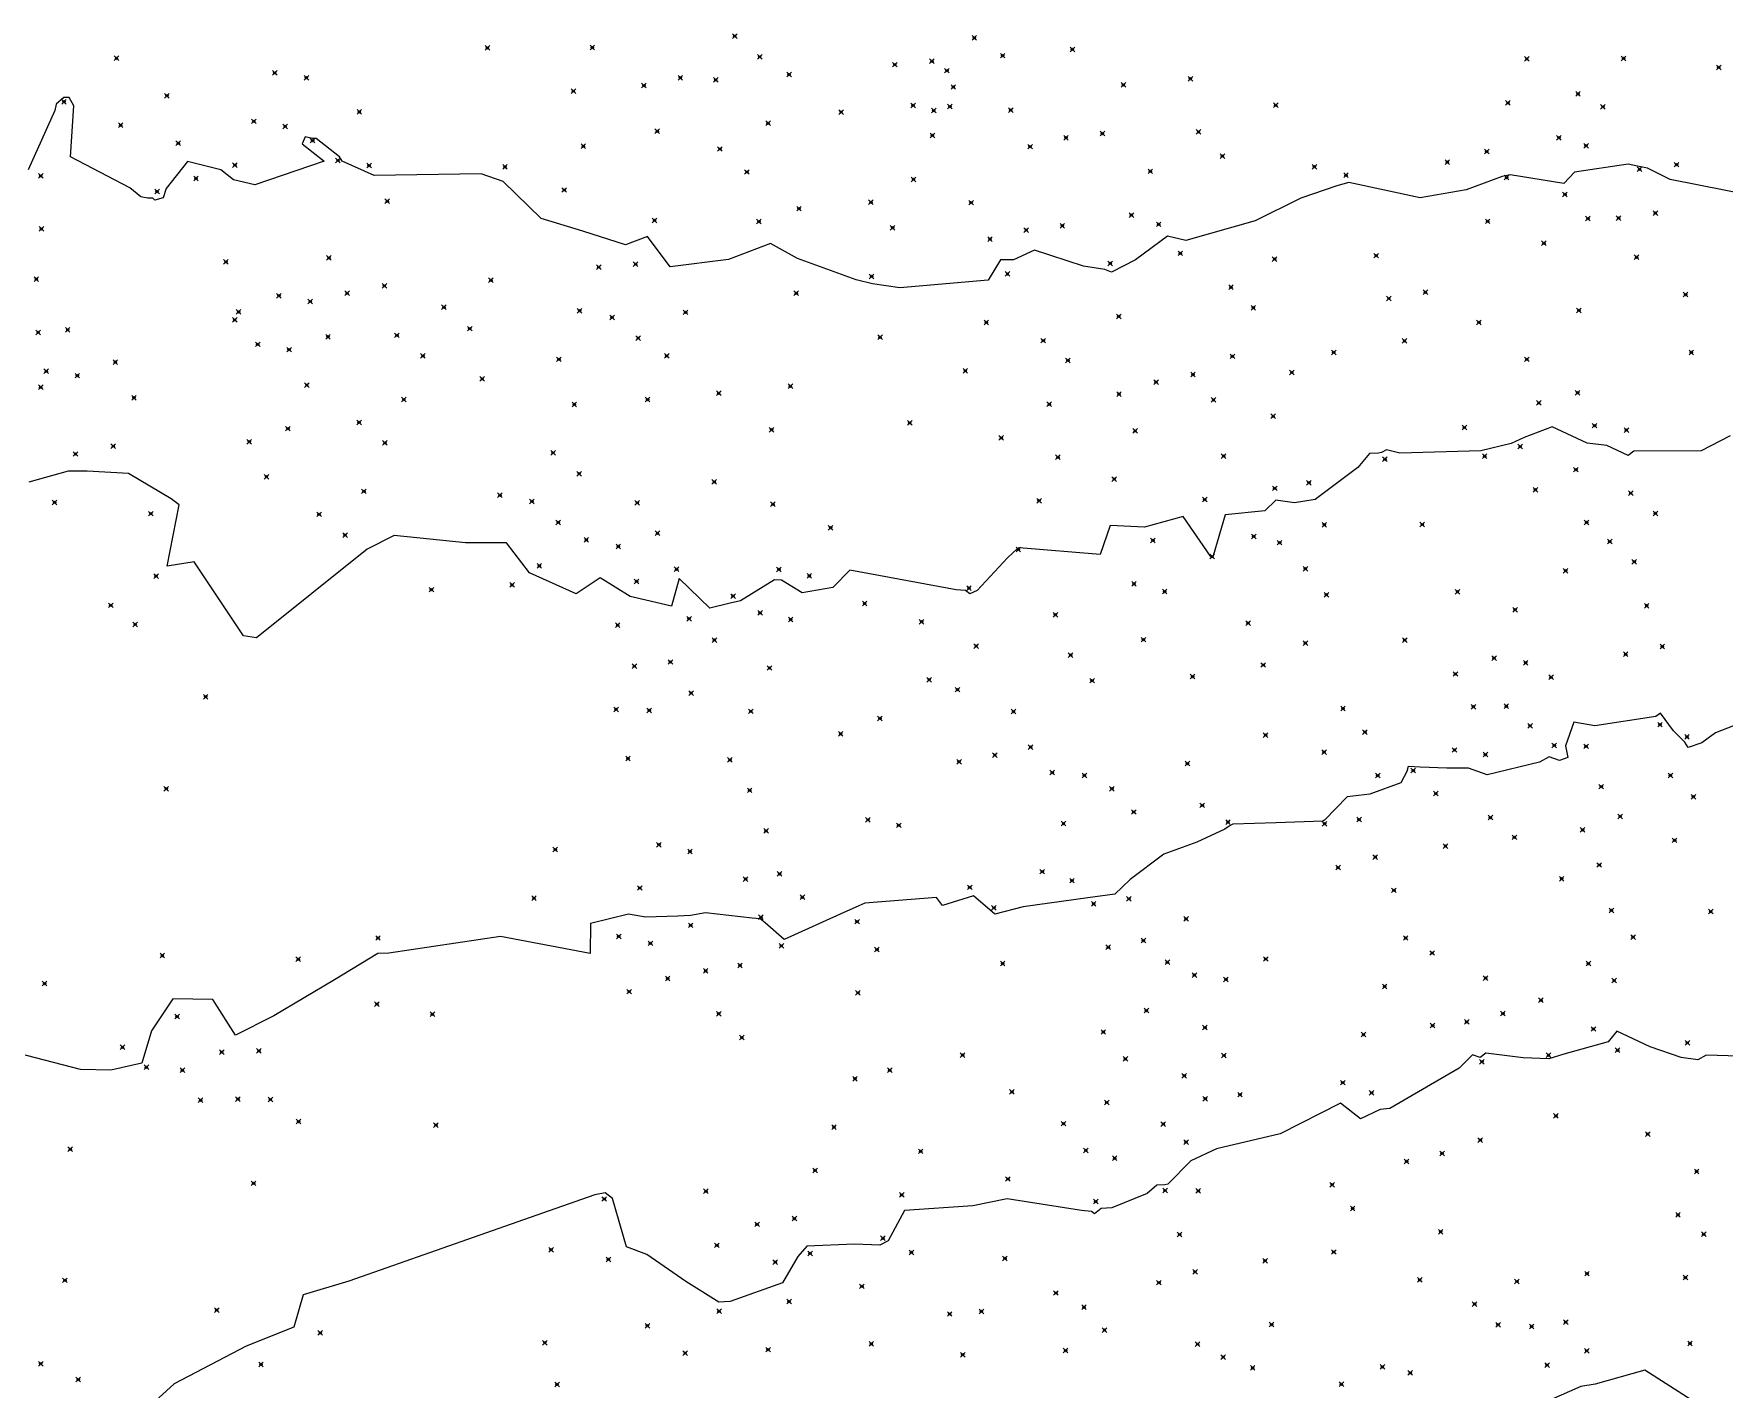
# Model space of a CAD drawing. Header units: inches. Extents: x 1411897 to 1412713, y 4930955 to 4931789.
# Drawn here: x 1412185 to 1412258.4, y 4931456.2 to 4931515.1 of the extents above; entities that cross this region are included whole.
import ezdxf

# ---------------------------------------------------------------- set-up
doc = ezdxf.new("R2010")
doc.units = ezdxf.units.IN
doc.header["$MEASUREMENT"] = 0
doc.header["$PDMODE"] = 35
doc.header["$PDSIZE"] = 0.1

msp = doc.modelspace()

# ---------------------------------------------------------------- linework, layer by layer
at = {"color": 2, "true_color": 0xf1eb1f}
for p, q in [((1412185.945, 4931511.757), (1412184.792, 4931509.172)), ((1412186.004, 4931512.022), (1412185.945, 4931511.757)), ((1412186.339, 4931512.319), (1412186.004, 4931512.022)), ((1412186.569, 4931512.32), (1412186.339, 4931512.319)), ((1412186.763, 4931511.955), (1412186.569, 4931512.32)), ((1412186.628, 4931509.733), (1412186.763, 4931511.955)), ((1412196.813, 4931510.605), (1412196.681, 4931510.299)), ((1412196.681, 4931510.299), (1412197.634, 4931509.553)), ((1412197.121, 4931510.529), (1412196.813, 4931510.605)), ((1412197.28, 4931510.533), (1412197.121, 4931510.529)), ((1412198.299, 4931509.736), (1412197.28, 4931510.533)), ((1412189.202, 4931508.389), (1412186.628, 4931509.733)), ((1412197.634, 4931509.553), (1412194.622, 4931508.528)), ((1412198.41, 4931509.551), (1412198.299, 4931509.736)), ((1412199.801, 4931508.927), (1412198.41, 4931509.551)), ((1412191.701, 4931509.533), (1412190.774, 4931508.363)), ((1412193.15, 4931509.171), (1412191.701, 4931509.533)), ((1412193.701, 4931508.741), (1412193.15, 4931509.171)), ((1412204.446, 4931508.998), (1412199.801, 4931508.927)), ((1412205.401, 4931508.666), (1412204.446, 4931508.998)), ((1412248.757, 4931508.89), (1412247.202, 4931508.302)), ((1412248.896, 4931508.911), (1412248.757, 4931508.89)), ((1412249.111, 4931508.962), (1412248.896, 4931508.911)), ((1412251.43, 4931508.585), (1412249.111, 4931508.962)), ((1412251.902, 4931509.077), (1412251.43, 4931508.585)), ((1412254.228, 4931509.416), (1412251.902, 4931509.077)), ((1412254.638, 4931509.341), (1412254.228, 4931509.416)), ((1412255.062, 4931509.242), (1412254.638, 4931509.341)), ((1412256.045, 4931508.75), (1412255.062, 4931509.242)), ((1412189.67, 4931508.001), (1412189.202, 4931508.389)), ((1412190.774, 4931508.363), (1412190.643, 4931507.961)), ((1412194.622, 4931508.528), (1412193.701, 4931508.741)), ((1412207.047, 4931507.063), (1412205.401, 4931508.666)), ((1412241.589, 4931508.481), (1412240.022, 4931507.946)), ((1412242.1, 4931508.621), (1412241.589, 4931508.481)), ((1412245.199, 4931507.958), (1412242.1, 4931508.621)), ((1412247.202, 4931508.302), (1412245.199, 4931507.958)), ((1412259.636, 4931508.053), (1412256.045, 4931508.75)), ((1412189.986, 4931507.944), (1412189.67, 4931508.001)), ((1412190.199, 4931507.95), (1412189.986, 4931507.944)), ((1412190.289, 4931507.859), (1412190.199, 4931507.95)), ((1412190.643, 4931507.961), (1412190.289, 4931507.859)), ((1412240.022, 4931507.946), (1412238.04, 4931506.961)), ((1412208.853, 4931506.507), (1412207.047, 4931507.063)), ((1412238.04, 4931506.961), (1412235.032, 4931506.108)), ((1412210.71, 4931505.923), (1412208.853, 4931506.507)), ((1412211.666, 4931506.276), (1412210.71, 4931505.923)), ((1412212.652, 4931504.965), (1412211.666, 4931506.276)), ((1412216.997, 4931505.975), (1412215.175, 4931505.288)), ((1412218.169, 4931505.33), (1412216.997, 4931505.975)), ((1412234.23, 4931506.3), (1412232.841, 4931505.268)), ((1412235.032, 4931506.108), (1412234.23, 4931506.3)), ((1412215.175, 4931505.288), (1412212.652, 4931504.965)), ((1412220.729, 4931504.403), (1412218.169, 4931505.33)), ((1412226.983, 4931505.27), (1412226.451, 4931504.39)), ((1412227.547, 4931505.263), (1412226.983, 4931505.27)), ((1412228.465, 4931505.692), (1412227.547, 4931505.263)), ((1412230.594, 4931504.993), (1412228.465, 4931505.692)), ((1412232.841, 4931505.268), (1412231.81, 4931504.74)), ((1412231.52, 4931504.845), (1412230.594, 4931504.993)), ((1412231.81, 4931504.74), (1412231.52, 4931504.845)), ((1412221.435, 4931504.23), (1412220.729, 4931504.403)), ((1412222.62, 4931504.056), (1412221.435, 4931504.23)), ((1412226.451, 4931504.39), (1412222.62, 4931504.056)), ((1412250.931, 4931498.013), (1412249.712, 4931497.563)), ((1412252.447, 4931497.308), (1412250.931, 4931498.013)), ((1412249.151, 4931497.294), (1412247.834, 4931496.976)), ((1412249.712, 4931497.563), (1412249.151, 4931497.294)), ((1412253.303, 4931497.215), (1412252.447, 4931497.308)), ((1412254.227, 4931496.776), (1412253.303, 4931497.215)), ((1412258.652, 4931497.629), (1412257.398, 4931496.971)), ((1412243, 4931496.868), (1412242.501, 4931496.249)), ((1412243.387, 4931496.874), (1412243, 4931496.868)), ((1412243.529, 4931496.905), (1412243.387, 4931496.874)), ((1412243.738, 4931497.02), (1412243.529, 4931496.905)), ((1412244.322, 4931496.871), (1412243.738, 4931497.02)), ((1412247.834, 4931496.976), (1412244.322, 4931496.871)), ((1412254.471, 4931496.959), (1412254.227, 4931496.776)), ((1412257.398, 4931496.971), (1412254.471, 4931496.959)), ((1412186.52, 4931496.101), (1412184.816, 4931495.624)), ((1412187.347, 4931496.096), (1412186.52, 4931496.101)), ((1412189.141, 4931495.991), (1412187.347, 4931496.096)), ((1412190.994, 4931494.896), (1412189.141, 4931495.991)), ((1412242.501, 4931496.249), (1412240.636, 4931494.867)), ((1412191.335, 4931494.64), (1412190.994, 4931494.896)), ((1412240.636, 4931494.867), (1412239.744, 4931494.722)), ((1412190.816, 4931491.968), (1412191.335, 4931494.64)), ((1412236.738, 4931494.193), (1412236.22, 4931492.414)), ((1412238.463, 4931494.368), (1412236.738, 4931494.193)), ((1412238.935, 4931494.842), (1412238.463, 4931494.368)), ((1412239.744, 4931494.722), (1412238.935, 4931494.842)), ((1412231.741, 4931493.737), (1412231.315, 4931492.484)), ((1412233.237, 4931493.665), (1412231.741, 4931493.737)), ((1412234.913, 4931494.122), (1412233.237, 4931493.665)), ((1412236.099, 4931492.409), (1412234.913, 4931494.122)), ((1412199.502, 4931492.712), (1412194.699, 4931488.863)), ((1412200.672, 4931493.309), (1412199.502, 4931492.712)), ((1412203.762, 4931492.982), (1412200.672, 4931493.309)), ((1412205.542, 4931492.982), (1412203.762, 4931492.982)), ((1412206.548, 4931491.686), (1412205.542, 4931492.982)), ((1412227.726, 4931492.739), (1412227.284, 4931492.327)), ((1412227.754, 4931492.742), (1412227.726, 4931492.739)), ((1412227.79, 4931492.77), (1412227.754, 4931492.742)), ((1412231.315, 4931492.484), (1412227.79, 4931492.77)), ((1412191.99, 4931492.165), (1412190.816, 4931491.968)), ((1412194.13, 4931488.94), (1412191.99, 4931492.165)), ((1412227.284, 4931492.327), (1412225.97, 4931490.912)), ((1412236.144, 4931492.371), (1412236.099, 4931492.409)), ((1412236.183, 4931492.366), (1412236.144, 4931492.371)), ((1412236.22, 4931492.414), (1412236.183, 4931492.366)), ((1412208.573, 4931490.768), (1412206.548, 4931491.686)), ((1412209.614, 4931491.466), (1412208.573, 4931490.768)), ((1412210.908, 4931490.657), (1412209.614, 4931491.466)), ((1412213.033, 4931491.43), (1412212.71, 4931490.23)), ((1412214.372, 4931490.153), (1412213.033, 4931491.43)), ((1412217.171, 4931491.372), (1412215.702, 4931490.469)), ((1412217.479, 4931491.365), (1412217.171, 4931491.372)), ((1412218.378, 4931490.818), (1412217.479, 4931491.365)), ((1412220.441, 4931491.793), (1412219.711, 4931491.04)), ((1412225.064, 4931490.938), (1412220.441, 4931491.793)), ((1412212.71, 4931490.23), (1412210.908, 4931490.657)), ((1412215.702, 4931490.469), (1412215.248, 4931490.36)), ((1412219.711, 4931491.04), (1412218.378, 4931490.818)), ((1412225.47, 4931490.914), (1412225.064, 4931490.938)), ((1412225.651, 4931490.764), (1412225.47, 4931490.914)), ((1412225.97, 4931490.912), (1412225.651, 4931490.764)), ((1412215.248, 4931490.36), (1412214.372, 4931490.153)), ((1412194.699, 4931488.863), (1412194.13, 4931488.94)), ((1412255.435, 4931485.45), (1412252.786, 4931485.047)), ((1412255.625, 4931485.586), (1412255.435, 4931485.45)), ((1412256.195, 4931484.825), (1412255.625, 4931485.586)), ((1412259.844, 4931485.443), (1412258.016, 4931484.736)), ((1412251.866, 4931485.204), (1412251.503, 4931484.176)), ((1412252.786, 4931485.047), (1412251.866, 4931485.204)), ((1412256.68, 4931484.327), (1412256.195, 4931484.825)), ((1412258.016, 4931484.736), (1412257.426, 4931484.297)), ((1412251.503, 4931484.176), (1412251.615, 4931483.668)), ((1412256.829, 4931484.101), (1412256.68, 4931484.327)), ((1412257.426, 4931484.297), (1412256.829, 4931484.101)), ((1412244.675, 4931483.279), (1412244.628, 4931483.061)), ((1412245.198, 4931483.248), (1412244.675, 4931483.279)), ((1412246.353, 4931483.202), (1412245.198, 4931483.248)), ((1412247.291, 4931483.209), (1412246.353, 4931483.202)), ((1412248.101, 4931482.907), (1412247.291, 4931483.209)), ((1412250.374, 4931483.46), (1412248.101, 4931482.907)), ((1412250.804, 4931483.691), (1412250.374, 4931483.46)), ((1412251.241, 4931483.531), (1412250.804, 4931483.691)), ((1412251.615, 4931483.668), (1412251.241, 4931483.531)), ((1412244.368, 4931482.568), (1412243.016, 4931482.07)), ((1412244.628, 4931483.061), (1412244.368, 4931482.568)), ((1412242.034, 4931481.964), (1412241.049, 4931480.949)), ((1412243.016, 4931482.07), (1412242.034, 4931481.964)), ((1412241.049, 4931480.949), (1412240.972, 4931480.907)), ((1412236.725, 4931480.549), (1412235.513, 4931479.991)), ((1412236.908, 4931480.688), (1412236.725, 4931480.549)), ((1412237.072, 4931480.772), (1412236.908, 4931480.688)), ((1412238.955, 4931480.825), (1412237.072, 4931480.772)), ((1412240.972, 4931480.907), (1412238.955, 4931480.825)), ((1412234.081, 4931479.472), (1412232.607, 4931478.376)), ((1412235.513, 4931479.991), (1412234.081, 4931479.472)), ((1412232.607, 4931478.376), (1412231.942, 4931477.728)), ((1412221.105, 4931477.336), (1412220.832, 4931477.22)), ((1412224.212, 4931477.592), (1412221.105, 4931477.336)), ((1412224.465, 4931477.236), (1412224.212, 4931477.592)), ((1412225.809, 4931477.662), (1412224.465, 4931477.236)), ((1412226.742, 4931476.871), (1412225.809, 4931477.662)), ((1412230.779, 4931477.579), (1412227.974, 4931477.19)), ((1412231.942, 4931477.728), (1412230.779, 4931477.579)), ((1412210.84, 4931476.869), (1412209.193, 4931476.453)), ((1412211.572, 4931476.74), (1412210.84, 4931476.869)), ((1412212.988, 4931476.785), (1412211.572, 4931476.74)), ((1412213.536, 4931476.803), (1412212.988, 4931476.785)), ((1412214.181, 4931476.921), (1412213.536, 4931476.803)), ((1412216.209, 4931476.686), (1412214.181, 4931476.921)), ((1412216.562, 4931476.667), (1412216.209, 4931476.686)), ((1412216.768, 4931476.482), (1412216.562, 4931476.667)), ((1412220.031, 4931476.866), (1412217.597, 4931475.762)), ((1412220.832, 4931477.22), (1412220.031, 4931476.866)), ((1412227.974, 4931477.19), (1412226.742, 4931476.871)), ((1412205.283, 4931475.895), (1412200.437, 4931475.175)), ((1412209.177, 4931475.164), (1412205.283, 4931475.895)), ((1412209.193, 4931476.453), (1412209.177, 4931475.164)), ((1412217.597, 4931475.762), (1412216.768, 4931476.482)), ((1412199.958, 4931475.159), (1412198.074, 4931474.016)), ((1412200.437, 4931475.175), (1412199.958, 4931475.159)), ((1412198.074, 4931474.016), (1412195.454, 4931472.453)), ((1412191.063, 4931473.193), (1412190.144, 4931471.799)), ((1412192.806, 4931473.156), (1412191.063, 4931473.193)), ((1412193.789, 4931471.607), (1412192.806, 4931473.156)), ((1412195.454, 4931472.453), (1412193.789, 4931471.607)), ((1412190.144, 4931471.799), (1412189.712, 4931470.394)), ((1412253.729, 4931471.789), (1412253.362, 4931471.318)), ((1412255.184, 4931471.109), (1412253.729, 4931471.789)), ((1412187.054, 4931470.12), (1412184.321, 4931470.838)), ((1412247.477, 4931470.756), (1412246.892, 4931470.181)), ((1412247.809, 4931470.647), (1412247.477, 4931470.756)), ((1412248.044, 4931470.837), (1412247.809, 4931470.647)), ((1412249.669, 4931470.633), (1412248.044, 4931470.837)), ((1412251.437, 4931470.789), (1412250.789, 4931470.584)), ((1412253.362, 4931471.318), (1412251.437, 4931470.789)), ((1412256.522, 4931470.64), (1412255.184, 4931471.109)), ((1412257.61, 4931470.739), (1412257.257, 4931470.535)), ((1412260.841, 4931470.657), (1412257.61, 4931470.739)), ((1412188.371, 4931470.096), (1412187.054, 4931470.12)), ((1412189.712, 4931470.394), (1412188.371, 4931470.096)), ((1412246.892, 4931470.181), (1412243.887, 4931468.425)), ((1412250.789, 4931470.584), (1412249.669, 4931470.633)), ((1412257.257, 4931470.535), (1412256.522, 4931470.64)), ((1412241.747, 4931468.658), (1412239.122, 4931467.327)), ((1412242.607, 4931467.983), (1412241.747, 4931468.658)), ((1412243.463, 4931468.38), (1412242.607, 4931467.983)), ((1412243.887, 4931468.425), (1412243.463, 4931468.38)), ((1412239.122, 4931467.327), (1412236.361, 4931466.676)), ((1412236.361, 4931466.676), (1412235.243, 4931466.16)), ((1412235.243, 4931466.16), (1412234.248, 4931465.142)), ((1412233.765, 4931465.103), (1412233.35, 4931464.746)), ((1412234.123, 4931465.11), (1412233.765, 4931465.103)), ((1412234.248, 4931465.142), (1412234.123, 4931465.11)), ((1412209.384, 4931464.678), (1412206.277, 4931463.601)), ((1412209.822, 4931464.767), (1412209.384, 4931464.678)), ((1412210.144, 4931464.527), (1412209.822, 4931464.767)), ((1412210.756, 4931462.43), (1412210.144, 4931464.527)), ((1412225.782, 4931464.207), (1412222.815, 4931463.995)), ((1412227.278, 4931464.514), (1412225.782, 4931464.207)), ((1412230.495, 4931463.998), (1412227.278, 4931464.514)), ((1412231.354, 4931464.089), (1412231.06, 4931463.853)), ((1412231.813, 4931464.118), (1412231.354, 4931464.089)), ((1412233.35, 4931464.746), (1412231.813, 4931464.118)), ((1412206.277, 4931463.601), (1412198.706, 4931460.93)), ((1412222.815, 4931463.995), (1412222.111, 4931462.684)), ((1412230.934, 4931463.963), (1412230.495, 4931463.998)), ((1412231.06, 4931463.853), (1412230.934, 4931463.963)), ((1412222.111, 4931462.684), (1412221.747, 4931462.495)), ((1412211.638, 4931462.096), (1412210.756, 4931462.43)), ((1412213.323, 4931460.922), (1412211.638, 4931462.096)), ((1412218.193, 4931462.007), (1412217.525, 4931460.861)), ((1412218.581, 4931462.448), (1412218.193, 4931462.007)), ((1412220.651, 4931462.543), (1412218.581, 4931462.448)), ((1412221.747, 4931462.495), (1412220.651, 4931462.543)), ((1412198.706, 4931460.93), (1412196.727, 4931460.335)), ((1412214.758, 4931460.027), (1412213.323, 4931460.922)), ((1412217.525, 4931460.861), (1412215.248, 4931460.048)), ((1412196.727, 4931460.335), (1412196.31, 4931458.944)), ((1412215.248, 4931460.048), (1412214.758, 4931460.027)), ((1412196.31, 4931458.944), (1412194.25, 4931458.107)), ((1412194.25, 4931458.107), (1412191.119, 4931456.476)), ((1412254.957, 4931457.074), (1412252.793, 4931456.465)), ((1412258.253, 4931454.961), (1412254.957, 4931457.074)), ((1412191.119, 4931456.476), (1412188.761, 4931454.332)), ((1412252.173, 4931456.365), (1412250.821, 4931455.774)), ((1412252.793, 4931456.465), (1412252.173, 4931456.365))]:
    msp.add_line(p, q, dxfattribs=at)
for p in [(1412215.45, 4931514.98), (1412225.85, 4931514.9), (1412188.62, 4931514.02), (1412204.72, 4931514.47), (1412209.27, 4931514.48), (1412216.54, 4931514.08), (1412224.01, 4931513.89), (1412227.08, 4931514.13), (1412230.11, 4931514.4), (1412249.83, 4931513.99), (1412254.03, 4931514.01), (1412195.49, 4931513.38), (1412196.86, 4931513.17), (1412213.09, 4931513.17), (1412217.81, 4931513.31), (1412222.4, 4931513.74), (1412224.66, 4931513.48), (1412235.23, 4931513.13), (1412258.16, 4931513.62), (1412190.81, 4931512.39), (1412208.45, 4931512.59), (1412211.51, 4931512.83), (1412214.63, 4931513.08), (1412224.94, 4931512.77), (1412232.32, 4931512.86), (1412252.05, 4931512.47), (1412186.34, 4931512.13), (1412199.16, 4931511.69), (1412220.07, 4931511.68), (1412223.19, 4931511.97), (1412224.09, 4931511.75), (1412224.79, 4931511.92), (1412227.43, 4931511.77), (1412238.93, 4931511.98), (1412249.01, 4931512.08), (1412253.13, 4931511.91), (1412188.8, 4931511.11), (1412194.58, 4931511.28), (1412195.94, 4931511.06), (1412216.9, 4931511.2), (1412191.3, 4931510.33), (1412197.13, 4931510.44), (1412208.88, 4931510.2), (1412212.09, 4931510.85), (1412224.03, 4931510.67), (1412228.27, 4931510.18), (1412229.83, 4931510.57), (1412231.41, 4931510.75), (1412235.58, 4931510.82), (1412251.22, 4931510.57), (1412252.4, 4931510.22), (1412198.23, 4931509.58), (1412214.81, 4931510.08), (1412236.62, 4931509.77), (1412246.38, 4931509.51), (1412248.09, 4931509.97), (1412185.33, 4931508.91), (1412192.07, 4931508.8), (1412193.76, 4931509.38), (1412199.58, 4931509.36), (1412205.48, 4931509.3), (1412215.98, 4931509.08), (1412223.21, 4931508.76), (1412233.49, 4931509.11), (1412240.61, 4931509.31), (1412241.98, 4931508.94), (1412248.95, 4931508.84), (1412254.72, 4931509.2), (1412256.33, 4931509.4), (1412190.38, 4931508.23), (1412208.05, 4931508.3), (1412251.48, 4931508.11), (1412200.37, 4931507.81), (1412218.24, 4931507.49), (1412221.36, 4931507.77), (1412225.71, 4931507.75), (1412255.41, 4931507.3), (1412185.36, 4931506.61), (1412211.97, 4931506.98), (1412216.5, 4931506.93), (1412222.3, 4931506.66), (1412228.1, 4931506.56), (1412229.67, 4931506.75), (1412232.67, 4931507.21), (1412233.85, 4931506.81), (1412248.13, 4931506.94), (1412252.48, 4931507.06), (1412253.81, 4931507.08), (1412226.53, 4931506.17), (1412250.57, 4931505.99), (1412193.37, 4931505.18), (1412197.84, 4931505.35), (1412211.15, 4931505.08), (1412231.75, 4931505.11), (1412234.79, 4931505.55), (1412238.88, 4931505.3), (1412243.29, 4931505.45), (1412254.59, 4931505.38), (1412185.14, 4931504.43), (1412204.87, 4931504.38), (1412209.55, 4931504.95), (1412221.39, 4931504.55), (1412227.29, 4931504.66), (1412195.67, 4931503.71), (1412198.63, 4931503.82), (1412200.25, 4931504.14), (1412218.12, 4931503.82), (1412236.99, 4931504.08), (1412243.84, 4931503.59), (1412245.43, 4931503.86), (1412256.72, 4931503.76), (1412193.92, 4931503.01), (1412197.03, 4931503.46), (1412202.83, 4931503.21), (1412208.72, 4931503.06), (1412213.32, 4931502.99), (1412237.96, 4931503.19), (1412252.09, 4931503.07), (1412185.22, 4931502.12), (1412186.5, 4931502.23), (1412193.75, 4931502.66), (1412203.95, 4931502.28), (1412210.13, 4931502.77), (1412226.37, 4931502.55), (1412232.12, 4931502.81), (1412247.75, 4931502.55), (1412194.75, 4931501.6), (1412196.11, 4931501.37), (1412197.8, 4931501.93), (1412200.79, 4931501.99), (1412211.26, 4931501.87), (1412221.76, 4931501.91), (1412228.84, 4931501.76), (1412244.52, 4931501.75), (1412188.57, 4931500.83), (1412201.92, 4931501.1), (1412207.82, 4931500.95), (1412212.5, 4931501.1), (1412229.91, 4931500.9), (1412237.05, 4931501.08), (1412241.45, 4931501.25), (1412249.83, 4931500.95), (1412256.97, 4931501.25), (1412185.57, 4931500.43), (1412186.92, 4931500.24), (1412204.49, 4931500.1), (1412225.46, 4931500.45), (1412233.74, 4931499.96), (1412235.34, 4931500.29), (1412239.63, 4931500.38), (1412185.33, 4931499.74), (1412189.38, 4931499.28), (1412196.88, 4931499.83), (1412201.09, 4931499.2), (1412211.67, 4931499.2), (1412214.76, 4931499.48), (1412217.87, 4931499.78), (1412232.13, 4931499.44), (1412236.23, 4931499.19), (1412252.03, 4931499.5), (1412208.49, 4931498.99), (1412229.1, 4931499), (1412238.82, 4931498.48), (1412250.35, 4931499.06), (1412196.06, 4931497.94), (1412199.15, 4931498.21), (1412217.05, 4931497.89), (1412223.05, 4931498.19), (1412232.83, 4931497.84), (1412247.12, 4931497.99), (1412252.77, 4931498.07), (1412254.15, 4931497.88), (1412188.48, 4931497.18), (1412194.38, 4931497.37), (1412200.27, 4931497.32), (1412227.02, 4931497.54), (1412249.54, 4931497.16), (1412186.84, 4931496.84), (1412207.57, 4931496.89), (1412229.48, 4931496.7), (1412236.67, 4931496.75), (1412243.67, 4931496.61), (1412248, 4931496.74), (1412195.13, 4931495.85), (1412208.7, 4931495.98), (1412214.56, 4931495.63), (1412231.92, 4931495.75), (1412240.37, 4931495.59), (1412251.96, 4931496.16), (1412199.36, 4931495.22), (1412205.26, 4931495.05), (1412206.65, 4931494.78), (1412228.66, 4931494.81), (1412235.85, 4931494.86), (1412238.89, 4931495.35), (1412250.2, 4931495.29), (1412254.34, 4931495.14), (1412185.93, 4931494.74), (1412190.11, 4931494.25), (1412197.41, 4931494.22), (1412211.22, 4931494.72), (1412217.11, 4931494.66), (1412255.41, 4931494.26), (1412198.54, 4931493.32), (1412207.79, 4931493.87), (1412212.1, 4931493.4), (1412219.61, 4931493.64), (1412241.04, 4931493.77), (1412245.29, 4931493.78), (1412252.42, 4931493.87), (1412209.01, 4931493.11), (1412210.4, 4931492.83), (1412227.76, 4931492.7), (1412233.6, 4931493.09), (1412237.98, 4931493.26), (1412239.1, 4931492.99), (1412253.43, 4931493.04), (1412206.97, 4931491.98), (1412212.93, 4931491.84), (1412236.17, 4931492.39), (1412240.22, 4931491.86), (1412254.49, 4931492.16), (1412190.34, 4931491.54), (1412205.79, 4931491.16), (1412211.19, 4931491.31), (1412217.37, 4931491.83), (1412218.69, 4931491.55), (1412232.78, 4931491.2), (1412251.51, 4931491.77), (1412202.29, 4931490.95), (1412215.38, 4931490.67), (1412225.62, 4931491.02), (1412234.11, 4931490.87), (1412241.13, 4931490.73), (1412246.82, 4931490.86), (1412188.37, 4931490.27), (1412213.47, 4931489.69), (1412216.55, 4931489.94), (1412217.88, 4931489.65), (1412221.09, 4931490.35), (1412229.37, 4931489.86), (1412249.32, 4931490.08), (1412255.03, 4931490.25), (1412189.43, 4931489.44), (1412210.37, 4931489.41), (1412223.56, 4931489.56), (1412237.73, 4931489.5), (1412214.57, 4931488.76), (1412225.93, 4931488.5), (1412233.19, 4931488.78), (1412240.22, 4931488.63), (1412244.53, 4931488.76), (1412255.71, 4931488.48), (1412211.1, 4931487.63), (1412212.66, 4931487.81), (1412216.96, 4931487.55), (1412230.03, 4931488.11), (1412238.39, 4931487.68), (1412248.41, 4931487.98), (1412249.78, 4931487.78), (1412254.12, 4931488.15), (1412223.89, 4931487.04), (1412230.96, 4931487), (1412235.32, 4931487.18), (1412246.73, 4931487.29), (1412250.88, 4931487.15), (1412192.49, 4931486.3), (1412213.56, 4931486.46), (1412225.12, 4931486.61), (1412210.3, 4931485.75), (1412211.74, 4931485.71), (1412216.15, 4931485.67), (1412221.75, 4931485.36), (1412227.55, 4931485.66), (1412241.85, 4931485.79), (1412247.51, 4931485.87), (1412248.94, 4931485.89), (1412220.05, 4931484.69), (1412238.49, 4931484.64), (1412242.8, 4931484.77), (1412249.97, 4931485.04), (1412255.61, 4931485.09), (1412256.78, 4931484.56), (1412226.74, 4931483.77), (1412228.29, 4931484.12), (1412241.03, 4931483.9), (1412246.69, 4931483.99), (1412248.03, 4931483.79), (1412251.02, 4931484.19), (1412252.4, 4931484.15), (1412210.82, 4931483.62), (1412215.24, 4931483.56), (1412225.19, 4931483.48), (1412235.1, 4931483.4), (1412244.9, 4931483.1), (1412190.78, 4931482.31), (1412229.23, 4931483.01), (1412230.63, 4931482.89), (1412231.82, 4931482.31), (1412243.36, 4931482.88), (1412253.06, 4931482.4), (1412256.06, 4931482.89), (1412216.1, 4931482.24), (1412235.74, 4931481.59), (1412245.88, 4931482.1), (1412257.06, 4931481.96), (1412221.23, 4931480.96), (1412232.77, 4931481.3), (1412236.86, 4931480.86), (1412242.55, 4931480.97), (1412248.25, 4931481.06), (1412253.88, 4931481.11), (1412216.81, 4931480.48), (1412222.57, 4931480.72), (1412229.72, 4931480.8), (1412241.05, 4931480.79), (1412249.29, 4931480.2), (1412252.25, 4931480.52), (1412207.66, 4931479.67), (1412212.16, 4931479.88), (1412213.51, 4931479.58), (1412246.3, 4931479.82), (1412256.24, 4931480.07), (1412228.8, 4931478.71), (1412241.64, 4931478.89), (1412243.25, 4931479.34), (1412252.97, 4931479), (1412211.33, 4931478), (1412215.92, 4931478.39), (1412217.4, 4931478.61), (1412225.65, 4931478.03), (1412230.09, 4931478.32), (1412244.06, 4931477.9), (1412251.34, 4931478.4), (1412206.74, 4931477.56), (1412218.39, 4931477.6), (1412231.03, 4931477.31), (1412232.56, 4931477.53), (1412216.59, 4931476.73), (1412220.76, 4931476.54), (1412226.7, 4931477.14), (1412235.04, 4931476.66), (1412253.5, 4931477.03), (1412257.81, 4931476.98), (1412199.97, 4931475.83), (1412210.42, 4931475.9), (1412213.54, 4931476.38), (1412233.19, 4931475.72), (1412244.57, 4931475.83), (1412254.44, 4931475.87), (1412190.61, 4931475.07), (1412211.79, 4931475.6), (1412217.48, 4931475.49), (1412221.62, 4931475.33), (1412231.66, 4931475.43), (1412245.72, 4931475.18), (1412196.51, 4931474.91), (1412214.19, 4931474.4), (1412215.68, 4931474.64), (1412227.08, 4931474.72), (1412234.23, 4931474.78), (1412238.5, 4931474.92), (1412252.5, 4931474.72), (1412185.5, 4931473.85), (1412210.87, 4931473.5), (1412212.54, 4931474.07), (1412235.4, 4931474.22), (1412236.77, 4931474.03), (1412243.66, 4931473.73), (1412248.04, 4931474.09), (1412253.62, 4931473.98), (1412199.92, 4931472.96), (1412220.8, 4931473.45), (1412250.44, 4931473.13), (1412191.25, 4931472.42), (1412202.33, 4931472.52), (1412214.76, 4931472.54), (1412233.32, 4931472.68), (1412245.74, 4931472.03), (1412247.22, 4931472.19), (1412248.79, 4931472.55), (1412215.76, 4931471.51), (1412231.45, 4931471.75), (1412235.86, 4931471.94), (1412242.74, 4931471.64), (1412252.72, 4931471.88), (1412188.88, 4931471.09), (1412193.19, 4931470.88), (1412194.8, 4931470.93), (1412225.34, 4931470.75), (1412232.41, 4931470.58), (1412236.68, 4931470.73), (1412250.77, 4931470.74), (1412253.77, 4931470.96), (1412256.8, 4931471.28), (1412189.92, 4931470.22), (1412191.48, 4931470.09), (1412222.18, 4931470.09), (1412234.96, 4931469.85), (1412247.88, 4931470.46), (1412220.67, 4931469.72), (1412227.48, 4931469.15), (1412241.84, 4931469.55), (1412243.09, 4931469.11), (1412192.27, 4931468.79), (1412193.89, 4931468.84), (1412195.3, 4931468.82), (1412231.6, 4931468.69), (1412235.87, 4931468.85), (1412237.38, 4931469.03), (1412196.52, 4931467.86), (1412202.48, 4931467.71), (1412229.72, 4931467.77), (1412234.05, 4931467.75), (1412251.09, 4931468.11), (1412219.76, 4931467.62), (1412235.04, 4931466.97), (1412247.81, 4931467.06), (1412255.08, 4931467.32), (1412186.61, 4931466.66), (1412223.52, 4931466.57), (1412230.69, 4931466.61), (1412231.94, 4931466.27), (1412246.15, 4931466.48), (1412218.94, 4931465.74), (1412244.61, 4931466.13), (1412257.2, 4931465.7), (1412194.57, 4931465.18), (1412214.2, 4931464.84), (1412227.31, 4931465.37), (1412234.13, 4931464.87), (1412235.57, 4931464.85), (1412241.38, 4931465.12), (1412209.79, 4931464.5), (1412222.7, 4931464.68), (1412231.12, 4931464.39), (1412242.27, 4931464.09), (1412216.42, 4931463.4), (1412218.04, 4931463.65), (1412256.39, 4931463.81), (1412214.68, 4931462.49), (1412221.88, 4931462.8), (1412234.76, 4931462.96), (1412246.09, 4931463.08), (1412257.51, 4931462.97), (1412207.48, 4931462.3), (1412209.97, 4931461.88), (1412217.21, 4931461.76), (1412218.72, 4931462.14), (1412223.12, 4931462.18), (1412227.18, 4931461.92), (1412238.47, 4931461.82), (1412241.45, 4931462.2), (1412235.43, 4931461.34), (1412252.44, 4931461.26), (1412256.71, 4931461.09), (1412186.38, 4931460.97), (1412220.97, 4931460.71), (1412229.39, 4931460.42), (1412233.86, 4931460.87), (1412245.18, 4931460.99), (1412249.4, 4931460.92), (1412192.97, 4931459.68), (1412214.77, 4931459.63), (1412217.81, 4931460.05), (1412226.16, 4931459.62), (1412230.61, 4931459.8), (1412247.56, 4931459.94), (1412211.66, 4931459), (1412224.78, 4931459.51), (1412238.75, 4931459.05), (1412248.58, 4931459.04), (1412250.04, 4931458.97), (1412251.52, 4931459.16), (1412197.46, 4931458.69), (1412207.21, 4931458.26), (1412221.38, 4931458.21), (1412231.5, 4931458.81), (1412235.54, 4931458.2), (1412256.91, 4931458.23), (1412213.3, 4931457.81), (1412216.9, 4931457.96), (1412225.35, 4931457.74), (1412229.81, 4931457.92), (1412236.65, 4931457.64), (1412252.43, 4931457.91), (1412185.33, 4931457.35), (1412186.96, 4931456.66), (1412194.89, 4931457.32), (1412237.93, 4931457.17), (1412243.56, 4931457.21), (1412244.77, 4931456.95), (1412250.71, 4931457.29), (1412207.74, 4931456.45), (1412241.78, 4931456.46)]:
    msp.add_point(p)

doc.saveas('drawing.dxf')
